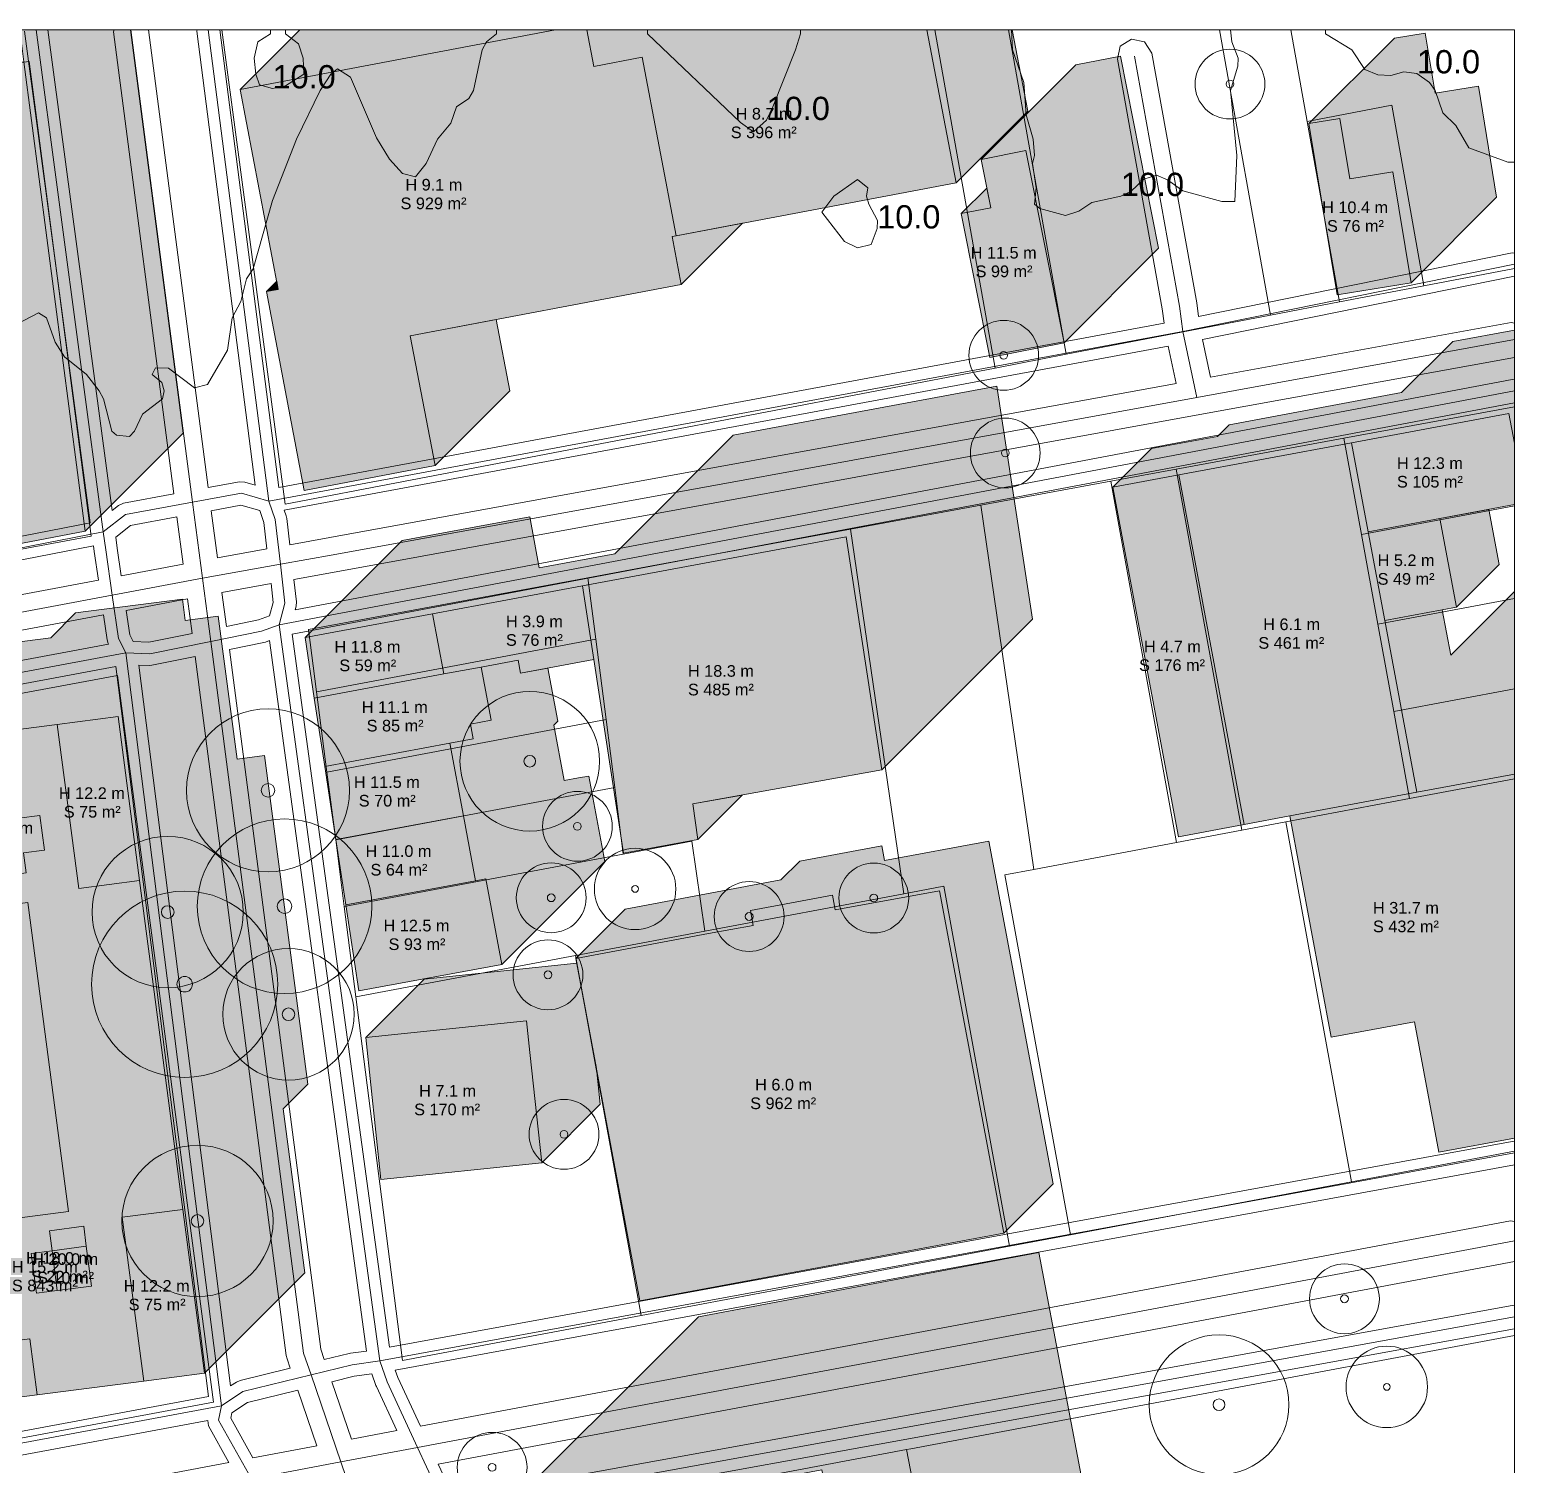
# Model space of a CAD drawing. Header units: metres. Extents: x -8 to 1190, y -11 to 1223.
# Drawn here: x 1057 to 1184.6, y 1095.2 to 1218.6 of the extents above; entities that cross this region are included whole.
import ezdxf

# ---------------------------------------------------------------- set-up
doc = ezdxf.new("R2010")
doc.units = ezdxf.units.M
doc.header["$MEASUREMENT"] = 0
for name, color, linetype, lineweight, true_color in [('TPX_BUILDING_AREAS_TEXT', 7, 'CONTINUOUS', 0, 0x000000), ('TPX_BUILDING_HEIGHTS_TEXT', 7, 'CONTINUOUS', 0, 0x000000), ('TPX_BUILDINGS', 7, 'CONTINUOUS', 0, 0x000000), ('TPX_BUILDINGS_HATCH', 7, 'CONTINUOUS', 0, 0xf0f0f0), ('TPX_BUILDINGS_SHADOWS_HATCH', 7, 'CONTINUOUS', 0, 0x000000), ('TPX_BUILDINGS_SHADOWS_OUTLINES', 7, 'CONTINUOUS', 0, 0x000000), ('TPX_CADASTRES', 7, 'CONTINUOUS', 0, 0x646464), ('TPX_CONTOUR_LINES_5M', 7, 'CONTINUOUS', 0, 0x969696), ('TPX_CONTOUR_LINES_5M_TEXT', 7, 'CONTINUOUS', 0, 0x000000), ('TPX_FRAME_PROJECT', 7, 'CONTINUOUS', 0, 0x000000), ('TPX_ROADS_AXES', 7, 'CONTINUOUS', 0, 0x323232), ('TPX_ROADS_CONTOURS', 7, 'CONTINUOUS', 0, 0x646464), ('TPX_VEGETATION_TREES_INDIVIDUAL', 7, 'CONTINUOUS', 0, 0x136734)]:
    doc.layers.add(name, color=color, linetype=linetype, lineweight=lineweight, true_color=true_color)
doc.styles.add('TPX_TEXTE', font='arial.ttf')

# ---------------------------------------------------------------- blocks, each defined once
blk = doc.blocks.new('TREETR006_CR070')
at = {"layer": 'TPX_VEGETATION_TREES_INDIVIDUAL'}
for radius in [7, 0.583]:
    blk.add_circle((0, 0, 0.04), radius, dxfattribs=at)
blk = doc.blocks.new('TREETR003_CR030')
at = {"layer": 'TPX_VEGETATION_TREES_INDIVIDUAL'}
for radius in [3, 0.333]:
    blk.add_circle((0, 0, 0.04), radius, dxfattribs=at)
blk = doc.blocks.new('TREETR005_CR065')
at = {"layer": 'TPX_VEGETATION_TREES_INDIVIDUAL'}
for radius in [6.5, 0.542]:
    blk.add_circle((0, 0, 0.04), radius, dxfattribs=at)
blk = doc.blocks.new('TREETR003_CR035')
at = {"layer": 'TPX_VEGETATION_TREES_INDIVIDUAL'}
for radius in [3.5, 0.292]:
    blk.add_circle((0, 0, 0.04), radius, dxfattribs=at)
blk = doc.blocks.new('TREETR005_CR060')
at = {"layer": 'TPX_VEGETATION_TREES_INDIVIDUAL'}
for radius in [6, 0.5]:
    blk.add_circle((0, 0, 0.04), radius, dxfattribs=at)
blk = doc.blocks.new('TREETR006_CR075')
at = {"layer": 'TPX_VEGETATION_TREES_INDIVIDUAL'}
for radius in [7.5, 0.625]:
    blk.add_circle((0, 0, 0.04), radius, dxfattribs=at)
blk = doc.blocks.new('TREETR007_CR080')
at = {"layer": 'TPX_VEGETATION_TREES_INDIVIDUAL'}
for radius in [8, 0.667]:
    blk.add_circle((0, 0, 0.04), radius, dxfattribs=at)
blk = doc.blocks.new('TREETR005_CR057')
at = {"layer": 'TPX_VEGETATION_TREES_INDIVIDUAL'}
for radius in [5.65, 0.542]:
    blk.add_circle((0, 0, 0.04), radius, dxfattribs=at)

msp = doc.modelspace()

# ---------------------------------------------------------------- hatches: boundary and pattern name
at = {"layer": 'TPX_BUILDINGS_HATCH'}
for points in [[(1102.16, 1218.59), (1075.07, 1213.46), (1078.34, 1196.28), (1077.32, 1196.09), (1080.58, 1179.01), (1091.82, 1181.13), (1089.68, 1192.29), (1112.97, 1196.7), (1112.19, 1200.83), (1112.55, 1200.89), (1109.62, 1216.23), (1105.46, 1215.44), (1104.86, 1218.59), (1102.16, 1218.59)], [(1134.08, 1218.59), (1104.86, 1218.59), (1105.46, 1215.44), (1109.62, 1216.23), (1112.55, 1200.89), (1136.6, 1205.43), (1134.08, 1218.59)], [(1056.49, 1215.82), (1012.87, 1210.5), (1015.34, 1197.34), (1019.53, 1167.42), (1061.75, 1175.51), (1056.49, 1215.82)], [(1169.57, 1210.95), (1166.92, 1210.52), (1169.33, 1195.82), (1175.69, 1196.84), (1174.13, 1206.38), (1170.42, 1205.78), (1169.57, 1210.95)], [(1139.57, 1203.28), (1137.04, 1202.79), (1139.49, 1190.42), (1145.87, 1191.68), (1142.6, 1208.2), (1138.75, 1207.44), (1139.57, 1203.28)], [(1184.09, 1185.61), (1170.57, 1183.09), (1172.01, 1175.43), (1178.16, 1176.59), (1184.57, 1177.78), (1184.57, 1183.05), (1184.09, 1185.61)], [(1170.57, 1183.09), (1155.73, 1180.33), (1161.36, 1150.3), (1165.27, 1151.03), (1176.2, 1153.06), (1173.43, 1167.82), (1172.01, 1175.43), (1170.57, 1183.09)], [(1155.73, 1180.33), (1150.07, 1179.28), (1155.7, 1149.25), (1161.36, 1150.3), (1155.73, 1180.33)], [(1178.16, 1176.59), (1172.01, 1175.43), (1173.43, 1167.82), (1179.59, 1168.97), (1178.16, 1176.59)], [(1127.16, 1175.02), (1104.5, 1170.8), (1105.47, 1164.48), (1108, 1147.82), (1114.41, 1149.01), (1113.96, 1152.06), (1130.21, 1154.99), (1127.16, 1175.02)], [(1104.5, 1170.8), (1091.6, 1168.39), (1092.57, 1163.23), (1095.78, 1163.82), (1098.96, 1164.41), (1099.17, 1163.3), (1105.47, 1164.48), (1104.5, 1170.8)], [(1091.6, 1168.39), (1080.65, 1166.35), (1081.44, 1161.15), (1092.57, 1163.23), (1091.6, 1168.39)], [(1092.57, 1163.23), (1081.44, 1161.15), (1082.33, 1155.28), (1093.08, 1157.28), (1095.09, 1157.66), (1094.85, 1158.93), (1096.63, 1159.26), (1095.78, 1163.82), (1092.57, 1163.23)], [(1050.83, 1152.89), (1034.89, 1150.83), (1035.36, 1147.33), (1037.85, 1147.65), (1038.69, 1141.27), (1056.82, 1143.6), (1060.31, 1117.03), (1042.19, 1114.69), (1043.07, 1107.95), (1040.58, 1107.63), (1041.06, 1104.06), (1056.98, 1106.11), (1057.62, 1101.29), (1066.79, 1102.46), (1064.93, 1116.56), (1070.14, 1117.22), (1066.42, 1145.48), (1061.21, 1144.81), (1059.35, 1158.9), (1050.19, 1157.72), (1050.83, 1152.89)], [(1064.57, 1159.57), (1059.35, 1158.9), (1061.21, 1144.81), (1066.42, 1145.48), (1064.57, 1159.57)], [(1093.08, 1157.28), (1082.33, 1155.28), (1083.29, 1149), (1094.25, 1151.05), (1093.08, 1157.28)], [(1176.2, 1153.06), (1165.27, 1151.03), (1168.84, 1132.02), (1175.99, 1133.35), (1178.09, 1122.14), (1184.57, 1123.35), (1184.57, 1154.62), (1176.2, 1153.06)], [(1055.84, 1152.56), (1052.59, 1152.14), (1052.81, 1150.42), (1053.21, 1147.43), (1053.43, 1145.71), (1056.68, 1146.13), (1056.46, 1147.85), (1058.24, 1148.09), (1057.84, 1151.07), (1056.06, 1150.84), (1055.84, 1152.56)], [(1094.25, 1151.05), (1083.29, 1149), (1084.14, 1143.38), (1095.29, 1145.46), (1094.25, 1151.05)], [(1095.29, 1145.46), (1084.14, 1143.38), (1085.26, 1135.99), (1097.56, 1138.27), (1096.19, 1145.63), (1095.29, 1145.46)], [(1115.31, 1140.92), (1103.91, 1138.79), (1109.42, 1109.36), (1140.69, 1115.17), (1135.16, 1144.61), (1126.21, 1142.95), (1125.96, 1144.23), (1118.92, 1142.91), (1119.16, 1141.63), (1115.31, 1140.92)], [(1038.69, 1141.27), (1036.19, 1140.94), (1039.7, 1114.38), (1042.19, 1114.69), (1060.31, 1117.03), (1056.82, 1143.6), (1038.69, 1141.27)], [(1099.68, 1133.42), (1085.86, 1131.99), (1087.16, 1119.8), (1100.99, 1121.23), (1099.97, 1130.69), (1099.68, 1133.42)], [(1070.14, 1117.22), (1064.93, 1116.56), (1066.79, 1102.46), (1071.99, 1103.14), (1070.14, 1117.22)], [(1058.9, 1113.66), (1057.11, 1113.44), (1057.56, 1110.02), (1059.35, 1110.25), (1062.29, 1110.63), (1061.84, 1114.05), (1061.62, 1115.77), (1058.67, 1115.39), (1058.9, 1113.66)], [(1061.84, 1114.05), (1058.9, 1113.66), (1059.35, 1110.25), (1062.29, 1110.63), (1061.84, 1114.05)], [(1056.98, 1106.11), (1041.06, 1104.06), (1041.69, 1099.23), (1057.62, 1101.29), (1056.98, 1106.11)]]:
    msp.add_hatch(color=256, dxfattribs=at).paths.add_polyline_path(points)
at = {"layer": 'TPX_BUILDINGS_SHADOWS_HATCH'}
for points in [[(679.07, 1175.7), (666.9, 1163.54), (693.81, 1168.61), (697.8, 1147.61), (699.68, 1137.69), (707.14, 1139.1), (707.11, 1139.27), (709.61, 1139.75), (709.2, 1141.91), (711.47, 1142.33), (710.22, 1148.91), (708.28, 1148.55), (708.09, 1149.55), (703.81, 1148.74), (703, 1153.01), (705.26, 1155.28), (700.01, 1154.3), (697.23, 1168.9), (727.74, 1174.65), (730.52, 1160.04), (734.89, 1137.05), (736.28, 1129.69), (737.38, 1123.88), (744.67, 1131.17), (743.56, 1136.97), (741.7, 1136.62), (740.55, 1142.7), (749.67, 1151.82), (745.29, 1174.82), (746.44, 1175.97), (746.06, 1178.01), (784.48, 1185.15), (819.05, 1191.58), (859.88, 1199.19), (859.75, 1199.91), (866.86, 1201.23), (891.44, 1205.8), (894.29, 1190.61), (895.4, 1184.67), (897.24, 1174.88), (902.83, 1145.06), (918.84, 1161.07), (917.26, 1169.49), (935.94, 1172.98), (939.83, 1152.29), (938.95, 1152.13), (923.37, 1136.55), (960.25, 1143.4), (976.44, 1146.42), (978, 1138.05), (986.69, 1139.63), (985.17, 1147.95), (996.24, 1150.06), (997.32, 1150.26), (1004.14, 1151.54), (1004.46, 1149.85), (1020.4, 1152.83), (1020.07, 1154.53), (1027.05, 1155.83), (1029.95, 1140.41), (1035.53, 1146), (1035.36, 1147.33), (1034.89, 1150.83), (1034.26, 1155.66), (1050.19, 1157.72), (1059.35, 1158.9), (1064.57, 1159.57), (1066.42, 1145.48), (1070.14, 1117.22), (1071.99, 1103.14), (1080.62, 1111.76), (1078.77, 1125.85), (1080.89, 1127.97), (1077.17, 1156.23), (1074.81, 1155.92), (1073.19, 1168.2), (1070.34, 1167.83), (1070.1, 1169.65), (1060.93, 1168.47), (1058.81, 1166.34), (1042.89, 1164.29), (1039.46, 1160.86), (1038.29, 1167.07), (1031.32, 1165.77), (1029.16, 1163.61), (1015.7, 1161.1), (1015.38, 1162.78), (1014.03, 1162.53), (1013.32, 1166.27), (1010.2, 1165.69), (1001.24, 1164.03), (998.68, 1161.46), (998.3, 1163.48), (997.44, 1163.32), (983.21, 1160.67), (976.22, 1159.38), (950.63, 1154.62), (947.83, 1169.55), (946.46, 1176.87), (917.14, 1171.42), (914.32, 1186.49), (911.28, 1202.67), (910.81, 1205.15), (908.36, 1204.69), (905.75, 1218.59), (898.61, 1218.59), (882.5, 1215.6), (882.35, 1216.41), (865.32, 1213.24), (851.99, 1210.77), (851.33, 1214.3), (852.37, 1214.5), (852.21, 1215.36), (851.11, 1215.16), (851.24, 1215.29), (850.62, 1218.59), (843.82, 1218.59), (845.51, 1209.56), (838.37, 1208.23), (823.21, 1205.42), (812.73, 1203.47), (801.67, 1201.42), (800.53, 1201.2), (798.48, 1199.15), (760.06, 1192.01), (750.35, 1182.3), (748.64, 1191.33), (744.2, 1190.48), (743.48, 1194.02), (732.58, 1191.97), (741.99, 1201.38), (738.49, 1218.59), (721.37, 1218.59), (721.47, 1218.05), (727.32, 1186.71), (712.26, 1183.92), (706.47, 1178.14), (705.97, 1180.77), (679.07, 1175.7)], [(1065.64, 1218.59), (1056.13, 1218.59), (1056.49, 1215.82), (1061.75, 1175.51), (1070.16, 1183.92), (1065.64, 1218.59)], [(1080.2, 1218.59), (1075.07, 1213.46), (1102.16, 1218.59), (1080.2, 1218.59)], [(1141.41, 1218.59), (1134.08, 1218.59), (1136.6, 1205.43), (1142.75, 1211.59), (1141.41, 1218.59)], [(1174.28, 1217.87), (1166.92, 1210.52), (1169.57, 1210.95), (1170.42, 1205.78), (1174.13, 1206.38), (1175.69, 1196.84), (1183.05, 1204.2), (1181.49, 1213.74), (1177.77, 1213.14), (1176.92, 1218.3), (1174.28, 1217.87)], [(1146.88, 1215.57), (1138.75, 1207.44), (1142.6, 1208.2), (1145.87, 1191.68), (1154, 1199.81), (1150.73, 1216.33), (1146.88, 1215.57)], [(1139.23, 1204.98), (1137.04, 1202.79), (1139.57, 1203.28), (1139.23, 1204.98)], [(1112.55, 1200.89), (1112.19, 1200.83), (1112.97, 1196.7), (1118.24, 1201.96), (1112.55, 1200.89)], [(1078.21, 1196.98), (1077.32, 1196.09), (1078.34, 1196.28), (1078.21, 1196.98)], [(1097.08, 1193.69), (1089.68, 1192.29), (1091.82, 1181.13), (1098.25, 1187.56), (1097.08, 1193.69)], [(1153.39, 1182.6), (1150.07, 1179.28), (1155.73, 1180.33), (1170.57, 1183.09), (1184.09, 1185.61), (1184.57, 1183.05), (1184.57, 1192.78), (1179.27, 1191.79), (1174.88, 1187.41), (1160.05, 1184.64), (1159.06, 1183.65), (1153.39, 1182.6)], [(1088.99, 1174.7), (1080.65, 1166.35), (1091.6, 1168.39), (1104.5, 1170.8), (1127.16, 1175.02), (1130.21, 1154.99), (1143.15, 1167.93), (1140.1, 1187.96), (1117.44, 1183.74), (1107.26, 1173.55), (1100.77, 1172.34), (1099.95, 1176.73), (1088.99, 1174.7)], [(1182.38, 1177.37), (1178.16, 1176.59), (1179.59, 1168.97), (1183.27, 1172.65), (1182.38, 1177.37)], [(1178.38, 1168.75), (1173.43, 1167.82), (1176.2, 1153.06), (1184.57, 1154.62), (1184.57, 1170.32), (1179.11, 1164.86), (1178.38, 1168.75)], [(1095.09, 1157.66), (1093.08, 1157.28), (1094.25, 1151.05), (1095.29, 1145.46), (1096.19, 1145.63), (1097.56, 1138.27), (1106.4, 1147.11), (1105.03, 1154.46), (1104.13, 1154.3), (1102.91, 1154.07), (1102.03, 1158.83), (1102.38, 1159.18), (1101.52, 1163.74), (1099.17, 1163.3), (1098.96, 1164.41), (1095.78, 1163.82), (1096.63, 1159.26), (1094.85, 1158.93), (1095.09, 1157.66)], [(1118.22, 1152.83), (1113.96, 1152.06), (1114.41, 1149.01), (1118.22, 1152.83)], [(1108.15, 1143.03), (1103.91, 1138.79), (1115.31, 1140.92), (1119.16, 1141.63), (1118.92, 1142.91), (1125.96, 1144.23), (1126.21, 1142.95), (1135.16, 1144.61), (1140.69, 1115.17), (1144.93, 1119.41), (1139.41, 1148.86), (1130.45, 1147.19), (1130.21, 1148.47), (1123.17, 1147.15), (1121.54, 1145.53), (1119.55, 1145.16), (1108.15, 1143.03)], [(1090.88, 1137.01), (1085.86, 1131.99), (1099.68, 1133.42), (1099.97, 1130.69), (1100.99, 1121.23), (1106.01, 1126.25), (1105.68, 1129.34), (1103.99, 1138.37), (1090.88, 1137.01)], [(1114.45, 1107.99), (1095.78, 1089.33), (1125.05, 1094.84), (1131.14, 1062.72), (1134.66, 1044.18), (1153.32, 1062.85), (1149.8, 1081.39), (1143.71, 1113.51), (1114.45, 1107.99)]]:
    msp.add_hatch(color=256, dxfattribs=at).paths.add_polyline_path(points)

# ---------------------------------------------------------------- linework, layer by layer
at = {"layer": 'TPX_BUILDINGS', "elevation": 0.04}
for points in [[(1102.16, 1218.59), (1075.07, 1213.46), (1078.34, 1196.28), (1077.32, 1196.09), (1080.58, 1179.01), (1091.82, 1181.13), (1089.68, 1192.29), (1112.97, 1196.7), (1112.19, 1200.83), (1112.55, 1200.89), (1109.62, 1216.23), (1105.46, 1215.44), (1104.86, 1218.59)], [(1134.08, 1218.59), (1104.86, 1218.59), (1105.46, 1215.44), (1109.62, 1216.23), (1112.55, 1200.89), (1136.6, 1205.43)], [(1056.49, 1215.82), (1012.87, 1210.5), (1015.34, 1197.34), (1019.53, 1167.42), (1061.75, 1175.51)], [(1169.57, 1210.95), (1166.92, 1210.52), (1169.33, 1195.82), (1175.69, 1196.84), (1174.13, 1206.38), (1170.42, 1205.78)], [(1139.57, 1203.28), (1137.04, 1202.79), (1139.49, 1190.42), (1145.87, 1191.68), (1142.6, 1208.2), (1138.75, 1207.44)], [(1184.09, 1185.61), (1170.57, 1183.09), (1172.01, 1175.43), (1178.16, 1176.59), (1184.57, 1177.78), (1184.57, 1183.05)], [(1170.57, 1183.09), (1155.73, 1180.33), (1161.36, 1150.3), (1165.27, 1151.03), (1176.2, 1153.06), (1173.43, 1167.82), (1172.01, 1175.43)], [(1155.73, 1180.33), (1150.07, 1179.28), (1155.7, 1149.25), (1161.36, 1150.3)], [(1178.16, 1176.59), (1172.01, 1175.43), (1173.43, 1167.82), (1179.59, 1168.97)], [(1127.16, 1175.02), (1104.5, 1170.8), (1105.47, 1164.48), (1108, 1147.82), (1114.41, 1149.01), (1113.96, 1152.06), (1130.21, 1154.99)], [(1104.5, 1170.8), (1091.6, 1168.39), (1092.57, 1163.23), (1095.78, 1163.82), (1098.96, 1164.41), (1099.17, 1163.3), (1105.47, 1164.48)], [(1091.6, 1168.39), (1080.65, 1166.35), (1081.44, 1161.15), (1092.57, 1163.23)], [(1092.57, 1163.23), (1081.44, 1161.15), (1082.33, 1155.28), (1093.08, 1157.28), (1095.09, 1157.66), (1094.85, 1158.93), (1096.63, 1159.26), (1095.78, 1163.82)], [(1050.83, 1152.89), (1034.89, 1150.83), (1035.36, 1147.33), (1037.85, 1147.65), (1038.69, 1141.27), (1056.82, 1143.6), (1060.31, 1117.03), (1042.19, 1114.69), (1043.07, 1107.95), (1040.58, 1107.63), (1041.06, 1104.06), (1056.98, 1106.11), (1057.62, 1101.29), (1066.79, 1102.46), (1064.93, 1116.56), (1070.14, 1117.22), (1066.42, 1145.48), (1061.21, 1144.81), (1059.35, 1158.9), (1050.19, 1157.72)], [(1064.57, 1159.57), (1059.35, 1158.9), (1061.21, 1144.81), (1066.42, 1145.48)], [(1093.08, 1157.28), (1082.33, 1155.28), (1083.29, 1149), (1094.25, 1151.05)], [(1176.2, 1153.06), (1165.27, 1151.03), (1168.84, 1132.02), (1175.99, 1133.35), (1178.09, 1122.14), (1184.57, 1123.35), (1184.57, 1154.62)], [(1055.84, 1152.56), (1052.59, 1152.14), (1052.81, 1150.42), (1053.21, 1147.43), (1053.43, 1145.71), (1056.68, 1146.13), (1056.46, 1147.85), (1058.24, 1148.09), (1057.84, 1151.07), (1056.06, 1150.84)], [(1094.25, 1151.05), (1083.29, 1149), (1084.14, 1143.38), (1095.29, 1145.46)], [(1095.29, 1145.46), (1084.14, 1143.38), (1085.26, 1135.99), (1097.56, 1138.27), (1096.19, 1145.63)], [(1115.31, 1140.92), (1103.91, 1138.79), (1109.42, 1109.36), (1140.69, 1115.17), (1135.16, 1144.61), (1126.21, 1142.95), (1125.96, 1144.23), (1118.92, 1142.91), (1119.16, 1141.63)], [(1038.69, 1141.27), (1036.19, 1140.94), (1039.7, 1114.38), (1042.19, 1114.69), (1060.31, 1117.03), (1056.82, 1143.6)], [(1099.68, 1133.42), (1085.86, 1131.99), (1087.16, 1119.8), (1100.99, 1121.23), (1099.97, 1130.69)], [(1070.14, 1117.22), (1064.93, 1116.56), (1066.79, 1102.46), (1071.99, 1103.14)], [(1058.9, 1113.66), (1057.11, 1113.44), (1057.56, 1110.02), (1059.35, 1110.25), (1062.29, 1110.63), (1061.84, 1114.05), (1061.62, 1115.77), (1058.67, 1115.39)], [(1061.84, 1114.05), (1058.9, 1113.66), (1059.35, 1110.25), (1062.29, 1110.63)], [(1056.98, 1106.11), (1041.06, 1104.06), (1041.69, 1099.23), (1057.62, 1101.29)]]:
    msp.add_lwpolyline(points, close=True, dxfattribs=at)
at = {"layer": 'TPX_BUILDINGS_SHADOWS_OUTLINES', "elevation": 0.04}
for points in [[(1065.64, 1218.59), (1056.13, 1218.59), (1056.49, 1215.82), (1061.75, 1175.51), (1070.16, 1183.92)], [(1080.2, 1218.59), (1075.07, 1213.46), (1102.16, 1218.59)], [(1141.41, 1218.59), (1134.08, 1218.59), (1136.6, 1205.43), (1142.75, 1211.59)], [(1174.28, 1217.87), (1166.92, 1210.52), (1169.57, 1210.95), (1170.42, 1205.78), (1174.13, 1206.38), (1175.69, 1196.84), (1183.05, 1204.2), (1181.49, 1213.74), (1177.77, 1213.14), (1176.92, 1218.3)], [(1146.88, 1215.57), (1138.75, 1207.44), (1142.6, 1208.2), (1145.87, 1191.68), (1154, 1199.81), (1150.73, 1216.33)], [(1139.23, 1204.98), (1137.04, 1202.79), (1139.57, 1203.28)], [(1112.55, 1200.89), (1112.19, 1200.83), (1112.97, 1196.7), (1118.24, 1201.96)], [(1078.21, 1196.98), (1077.32, 1196.09), (1078.34, 1196.28)], [(1097.08, 1193.69), (1089.68, 1192.29), (1091.82, 1181.13), (1098.25, 1187.56)], [(1153.39, 1182.6), (1150.07, 1179.28), (1155.73, 1180.33), (1170.57, 1183.09), (1184.09, 1185.61), (1184.57, 1183.05), (1184.57, 1192.78), (1179.27, 1191.79), (1174.88, 1187.41), (1160.05, 1184.64), (1159.06, 1183.65)], [(1088.99, 1174.7), (1080.65, 1166.35), (1091.6, 1168.39), (1104.5, 1170.8), (1127.16, 1175.02), (1130.21, 1154.99), (1143.15, 1167.93), (1140.1, 1187.96), (1117.44, 1183.74), (1107.26, 1173.55), (1100.77, 1172.34), (1099.95, 1176.73)], [(1182.38, 1177.37), (1178.16, 1176.59), (1179.59, 1168.97), (1183.27, 1172.65)], [(1178.38, 1168.75), (1173.43, 1167.82), (1176.2, 1153.06), (1184.57, 1154.62), (1184.57, 1170.32), (1179.11, 1164.86)], [(1095.09, 1157.66), (1093.08, 1157.28), (1094.25, 1151.05), (1095.29, 1145.46), (1096.19, 1145.63), (1097.56, 1138.27), (1106.4, 1147.11), (1105.03, 1154.46), (1104.13, 1154.3), (1102.91, 1154.07), (1102.03, 1158.83), (1102.38, 1159.18), (1101.52, 1163.74), (1099.17, 1163.3), (1098.96, 1164.41), (1095.78, 1163.82), (1096.63, 1159.26), (1094.85, 1158.93)], [(1118.22, 1152.83), (1113.96, 1152.06), (1114.41, 1149.01)], [(1108.15, 1143.03), (1103.91, 1138.79), (1115.31, 1140.92), (1119.16, 1141.63), (1118.92, 1142.91), (1125.96, 1144.23), (1126.21, 1142.95), (1135.16, 1144.61), (1140.69, 1115.17), (1144.93, 1119.41), (1139.41, 1148.86), (1130.45, 1147.19), (1130.21, 1148.47), (1123.17, 1147.15), (1121.54, 1145.53), (1119.55, 1145.16)], [(1090.88, 1137.01), (1085.86, 1131.99), (1099.68, 1133.42), (1099.97, 1130.69), (1100.99, 1121.23), (1106.01, 1126.25), (1105.68, 1129.34), (1103.99, 1138.37)], [(1114.45, 1107.99), (1095.78, 1089.33), (1125.05, 1094.84), (1131.14, 1062.72), (1134.66, 1044.18), (1153.32, 1062.85), (1149.8, 1081.39), (1143.71, 1113.51)]]:
    msp.add_lwpolyline(points, close=True, dxfattribs=at)
msp.add_lwpolyline([(1050.19, 1157.72), (1059.35, 1158.9), (1064.57, 1159.57), (1066.42, 1145.48), (1070.14, 1117.22), (1071.99, 1103.14), (1080.62, 1111.76), (1078.77, 1125.85), (1080.89, 1127.97), (1077.17, 1156.23), (1074.81, 1155.92), (1073.19, 1168.2), (1070.34, 1167.83), (1070.1, 1169.65), (1060.93, 1168.47), (1058.81, 1166.34), (1042.89, 1164.29)], dxfattribs=at)
at = {"layer": 'TPX_CADASTRES', "elevation": 0.02}
for points in [[(1134.77, 1218.59), (1073.5, 1218.59), (1078.93, 1177.83), (1139.95, 1189.52)], [(1141.09, 1218.59), (1134.77, 1218.59), (1139.95, 1189.52), (1146.06, 1190.7)], [(1159.23, 1218.59), (1141.09, 1218.59), (1146.06, 1190.7), (1163.6, 1194.06)], [(1165.37, 1218.59), (1159.23, 1218.59), (1163.6, 1194.06), (1169.53, 1195.2), (1166.77, 1210.71)], [(1184.57, 1218.59), (1165.37, 1218.59), (1166.77, 1210.71), (1174.03, 1212.1), (1176.79, 1196.59), (1184.57, 1198.08)], [(1056.93, 1215.87), (1012.31, 1210.31), (1014.77, 1197.55), (1015.41, 1197.67), (1019.7, 1167.13), (1062.27, 1175.07)], [(1174.03, 1212.1), (1166.77, 1210.71), (1169.53, 1195.2), (1176.79, 1196.59)], [(1184.57, 1186.19), (1169.93, 1183.49), (1171.44, 1175.21), (1184.57, 1177.68)], [(1169.93, 1183.49), (1155.5, 1180.83), (1161.14, 1149.81), (1164.94, 1150.52), (1175.57, 1152.52), (1174.2, 1160), (1172.84, 1167.51), (1171.44, 1175.21)], [(1155.5, 1180.83), (1149.88, 1179.79), (1155.53, 1148.75), (1161.14, 1149.81)], [(1149.88, 1179.79), (1138.72, 1177.73), (1143.27, 1146.44), (1155.53, 1148.75)], [(1138.72, 1177.73), (1127.53, 1175.66), (1132.09, 1144.34), (1135.54, 1144.99), (1141.17, 1114.06), (1146.42, 1115.05), (1140.79, 1145.98), (1143.27, 1146.44)], [(1184.57, 1177.68), (1171.44, 1175.21), (1172.84, 1167.51), (1184.57, 1169.72)], [(1110.44, 1172.51), (1104.94, 1171.49), (1105.62, 1166.21), (1106.51, 1159.32), (1107.26, 1153.48), (1107.99, 1147.76), (1113.88, 1148.87), (1115.01, 1141.12), (1132.09, 1144.34), (1127.53, 1175.66)], [(1104.94, 1171.49), (1080.95, 1167.06), (1081.64, 1161.7), (1105.62, 1166.21)], [(1184.57, 1169.72), (1172.84, 1167.51), (1174.2, 1160), (1184.57, 1161.95)], [(1105.62, 1166.21), (1081.64, 1161.7), (1082.53, 1154.8), (1106.51, 1159.32)], [(1064.52, 1163.1), (1033.5, 1157.33), (1037.2, 1126.55), (1039.81, 1104.73), (1041.62, 1094.85), (1072.77, 1100.66)], [(1184.57, 1161.95), (1174.2, 1160), (1175.57, 1152.52), (1184.57, 1154.22)], [(1106.51, 1159.32), (1082.53, 1154.8), (1083.28, 1148.97), (1107.26, 1153.48)], [(1107.26, 1153.48), (1083.28, 1148.97), (1084.01, 1143.25), (1107.99, 1147.76)], [(1175.57, 1152.52), (1164.94, 1150.52), (1170.57, 1119.6), (1184.57, 1122.23), (1184.57, 1154.22)], [(1143.27, 1146.44), (1140.79, 1145.98), (1146.42, 1115.05), (1170.57, 1119.6), (1164.94, 1150.52), (1161.14, 1149.81), (1155.53, 1148.75)], [(1107.99, 1147.76), (1084.01, 1143.25), (1085.01, 1135.48), (1103.9, 1139.03), (1115.01, 1141.12), (1113.88, 1148.87)], [(1115.01, 1141.12), (1103.9, 1139.03), (1109.53, 1108.11), (1141.17, 1114.06), (1135.54, 1144.99), (1132.09, 1144.34)], [(1103.9, 1139.03), (1085.01, 1135.48), (1089.03, 1104.25), (1109.53, 1108.11)], [(1132.71, 1096.65), (1132.33, 1096.58), (1142.73, 1042.79), (1143.6, 1038.26), (1148.68, 1011.99), (1148.82, 1012.01), (1163.34, 1014.74), (1167.75, 1015.57), (1170.73, 1016.13), (1184.57, 1018.73), (1184.57, 1106.38), (1155.84, 1100.99), (1152.78, 1100.42), (1148.52, 1099.62)], [(1132.33, 1096.58), (1095.2, 1089.61), (1105.55, 1036.04), (1120.82, 1038.9), (1120.76, 1039.24), (1135.61, 1042.02), (1135.72, 1041.47), (1142.73, 1042.79)]]:
    msp.add_lwpolyline(points, close=True, dxfattribs=at)
at = {"layer": 'TPX_CONTOUR_LINES_5M', "elevation": 0.05}
for points in [[(1097.1, 1218.59), (1097.1, 1218.24), (1096.25, 1217.55), (1095.86, 1216.85), (1095.12, 1213.36), (1094.72, 1212.67), (1093.67, 1211.97), (1093.16, 1210.57), (1092.03, 1209.18), (1091.04, 1207.09), (1090.14, 1205.95), (1089.02, 1206.23), (1087.9, 1207.46), (1086.78, 1209.31), (1084.55, 1214.51), (1083.43, 1215.22), (1082.85, 1214.76), (1081.94, 1213.36), (1079.9, 1209.18), (1077.84, 1203.92), (1076.18, 1198.03), (1075.61, 1197.17), (1075.13, 1195.24), (1074.37, 1193.84), (1073.98, 1191.06), (1072.26, 1188.09), (1071.14, 1187.82), (1068.9, 1189.5), (1067.79, 1189.55), (1067.5, 1188.96), (1068.34, 1188.27), (1068.55, 1187.57), (1068.38, 1186.87), (1066.67, 1185.56), (1065.99, 1184.08), (1065.55, 1183.64), (1064.43, 1183.76), (1064.04, 1184.08), (1063.33, 1186.87), (1062.96, 1187.57), (1061.85, 1188.96), (1059.96, 1190.47), (1059.18, 1191.75), (1058.43, 1193.84), (1057.73, 1194.26), (1053.26, 1191.95)], [(1077.67, 1218.59), (1077.67, 1218.24), (1076.59, 1217.55), (1076.26, 1216.15), (1076.4, 1214.76), (1076.73, 1213.84), (1077.84, 1213.55), (1078.96, 1213.76), (1080.54, 1214.76), (1080.47, 1216.15), (1080.08, 1217.38), (1078.95, 1218.24), (1078.95, 1218.59)], [(1110.07, 1218.59), (1110.07, 1218.24), (1118.07, 1210.62), (1119.19, 1209.82), (1120.31, 1210.83), (1120.84, 1211.97), (1122.79, 1216.85), (1123.22, 1218.24), (1123.22, 1218.59)], [(1141.36, 1218.59), (1141.44, 1216.85), (1142.42, 1214.06), (1142.62, 1211.27), (1143.23, 1209.18), (1143.32, 1207.79), (1143.15, 1207.09), (1143.47, 1205), (1143.34, 1203.6), (1143.78, 1203.22), (1146.01, 1202.62), (1147.13, 1202.99), (1148.25, 1203.73), (1150.75, 1204.3), (1151.6, 1204.69), (1152.72, 1205.74), (1153.83, 1206.09), (1154.77, 1205.7), (1156.07, 1204.74), (1159.42, 1203.84), (1160.54, 1203.83), (1160.71, 1207.79), (1160.19, 1213.36), (1160.82, 1215.45), (1160.83, 1216.15), (1160.3, 1217.55), (1160.19, 1218.59)], [(1168.35, 1218.59), (1168.35, 1218.24), (1170.61, 1216.85), (1171.72, 1215.17), (1172.83, 1214.72), (1173.95, 1214.66), (1175.07, 1214.97), (1176.19, 1214.84), (1177.29, 1214.06), (1177.76, 1213.36), (1178.42, 1211.46), (1179.54, 1210.35), (1180.66, 1208.44), (1184.01, 1207.2), (1184.57, 1207.2)], [(1128.13, 1205.72), (1126.08, 1204.3), (1125.07, 1202.91), (1127.01, 1200.4), (1128.13, 1199.86), (1129.29, 1200.12), (1129.81, 1201.51), (1129.84, 1202.21), (1129.09, 1203.6), (1128.89, 1204.3), (1129, 1205), (1128.13, 1205.72)]]:
    msp.add_lwpolyline(points, dxfattribs=at)
at = {"layer": 'TPX_FRAME_PROJECT', "elevation": 0}
msp.add_lwpolyline([(0, 0), (1184.57, 0), (1184.57, 1218.59), (0, 1218.59)], close=True, dxfattribs=at)
at = {"layer": 'TPX_ROADS_AXES', "elevation": 0.03}
for points in [[(1057.53, 1218.59), (1063.3, 1175.43), (1063.52, 1173.9), (1064.08, 1169.99), (1064.62, 1166.29), (1065.23, 1165.05), (1073.45, 1100.33), (1073.22, 1099.11), (1076.03, 1094.07), (1077.79, 1090.89), (1079.56, 1088.01), (1095.61, 1002.37), (1095.62, 1000.62), (1093.76, 991.96), (1092.24, 984.84), (1092.51, 982.75), (1106.88, 907.86)], [(1071.83, 1171.45), (1070.98, 1177.98), (1065.67, 1218.59)], [(1126.72, 930.7), (1116.68, 987), (1116.41, 989.33), (1113.63, 995.73), (1110.09, 1003.92), (1109.4, 1004.87), (1091.88, 1091.14), (1091.85, 1093.45), (1090.31, 1096.77), (1087.69, 1102.41), (1087.06, 1104.2), (1078.43, 1167.46), (1078.92, 1169.31), (1078.53, 1172.67), (1078.09, 1176.49), (1077.54, 1178.08), (1072.32, 1218.59)], [(1157.28, 1187), (1156.08, 1192.67), (1155.8, 1194.84), (1151.94, 1216.31)], [(1184.57, 1198.43), (1156.08, 1192.67), (1077.54, 1178.08), (1075.18, 1178.76), (1070.98, 1177.98), (1065.22, 1176.93), (1063.3, 1175.43), (921.35, 1147.73), (919.01, 1148.08)], [(1184.57, 1191.96), (1157.28, 1187), (1083.05, 1173.48), (1078.53, 1172.67), (1071.83, 1171.45)], [(1184.57, 1187.56), (1078.43, 1167.46)], [(1071.83, 1171.45), (1064.08, 1169.99), (924.04, 1143.7), (919.09, 1142.77), (913.09, 1141.65)], [(1083.71, 1095.52), (1081.16, 1103), (1080.52, 1104.86), (1072.54, 1166.02), (1071.83, 1171.45)], [(757.34, 1107.43), (906.62, 1135.39), (908.93, 1135.18), (914.08, 1136.36), (918.79, 1137.44), (920.39, 1137.99), (1065.23, 1165.05), (1067.3, 1164.97), (1072.54, 1166.02), (1076.91, 1166.91), (1078.43, 1167.46)], [(1184.57, 1122.07), (1087.06, 1104.2), (1084.68, 1103.87), (1081.16, 1103), (1075.3, 1101.56), (1073.45, 1100.33), (933.4, 1074.26), (930.89, 1074.37), (925.85, 1073.77), (920.33, 1073.1), (918.01, 1072.21), (770.03, 1043.68), (767.33, 1043.71), (762.42, 1042.5), (757.8, 1041.38), (755.52, 1041.03), (690.03, 1028.79), (688.6, 1028.58), (684.72, 1027.86), (678.96, 1026.78), (677.97, 1026.41), (675.65, 1025.95), (635.34, 1017.96), (617.94, 1014.51)], [(1083.71, 1095.52), (1090.31, 1096.77), (1132.14, 1104.65), (1184.57, 1114.53)], [(1184.57, 1107.99), (1091.88, 1091.14), (1090.83, 1090.78)], [(927.31, 1066.02), (934.58, 1067.35), (938.94, 1068.16), (1076.03, 1094.07), (1083.71, 1095.52)], [(1104.65, 994.03), (1102.75, 1004.02), (1087.62, 1084.12), (1085.9, 1089.14), (1083.71, 1095.52)]]:
    msp.add_lwpolyline(points, dxfattribs=at)
at = {"layer": 'TPX_ROADS_CONTOURS', "elevation": 0.03}
for points in [[(1056.54, 1218.46), (1062.18, 1176.23), (921.33, 1148.74)], [(1092.76, 1093.87), (1092.08, 1095.32), (1132.47, 1102.93), (1184.57, 1112.75), (1184.57, 1116.18), (1184.24, 1116.25), (1131.82, 1106.37), (1090.56, 1098.6), (1088.61, 1102.79), (1088.39, 1103.42), (1184.57, 1121.05), (1184.57, 1123.02), (1184.39, 1123.05), (1087.91, 1105.37), (1079.54, 1166.66), (1184.57, 1186.54), (1184.57, 1188.51), (1184.38, 1188.54), (1079.8, 1168.74), (1079.89, 1169.05), (1079.91, 1169.42), (1079.69, 1171.35), (1083.32, 1172), (1157.55, 1185.52), (1184.57, 1190.43), (1184.57, 1193.38), (1184.3, 1193.43), (1158.45, 1188.74), (1157.76, 1191.98), (1184.57, 1197.41), (1184.57, 1199.38), (1184.37, 1199.41), (1157.42, 1193.96), (1157.27, 1195.11), (1153.41, 1216.58), (1152.79, 1217.55), (1151.67, 1217.79), (1150.7, 1217.17), (1150.46, 1216.05), (1154.31, 1194.61), (1154.47, 1193.38), (1078.4, 1179.26), (1073.33, 1218.59), (1071.36, 1218.59), (1071.33, 1218.46), (1076.35, 1179.46), (1075.46, 1179.72), (1075, 1179.74), (1072.32, 1179.25), (1067.19, 1218.59), (1064.24, 1218.59), (1064.19, 1218.4), (1069.37, 1178.71), (1065.04, 1177.91), (1064.61, 1177.72), (1064.06, 1177.29), (1058.54, 1218.59), (1056.58, 1218.59)], [(1093.06, 1090.34), (1184.57, 1106.97), (1184.57, 1108.93), (1184.39, 1108.97), (1092.86, 1092.34)]]:
    msp.add_lwpolyline(points, dxfattribs=at)
for points in [[(1078.86, 1177.31), (1154.81, 1191.41), (1155.5, 1188.2), (1082.78, 1174.96), (1079.34, 1174.34), (1079.08, 1176.6), (1079.03, 1176.81)], [(1072.58, 1177.26), (1075.13, 1177.73), (1076.76, 1177.27), (1077.11, 1176.26), (1077.37, 1173.98), (1073.11, 1173.21)], [(1064.37, 1174.99), (1065.65, 1175.99), (1069.63, 1176.72), (1070.16, 1172.67), (1064.85, 1171.67), (1064.51, 1174.04)], [(918.94, 1146.92), (919.19, 1147.05), (921.2, 1146.74), (921.54, 1146.75), (1062.46, 1174.24), (1062.53, 1173.76), (1062.88, 1171.3), (923.77, 1145.18), (919.66, 1144.41)], [(1073.5, 1170.23), (1077.72, 1171), (1077.91, 1169.38), (1077.59, 1168.22), (1076.64, 1167.88), (1073.88, 1167.31)], [(1065.28, 1168.69), (1070.55, 1169.69), (1070.94, 1166.72), (1067.22, 1165.97), (1065.86, 1166.03), (1065.58, 1166.59)], [(920.49, 1141.51), (924.32, 1142.23), (1063.31, 1168.32), (1063.63, 1166.15), (1063.72, 1165.85), (1063.75, 1165.79), (921.14, 1139.15), (921.05, 1139.54)], [(1074.14, 1165.33), (1077.11, 1165.93), (1077.25, 1165.97), (1077.6, 1166.1), (1085.93, 1105.05), (1084.54, 1104.86), (1084.44, 1104.84), (1082.3, 1104.31), (1081.99, 1105.21)], [(921.57, 1137.2), (1064.37, 1163.87), (1072.34, 1101.14), (934.18, 1075.43)], [(1066.37, 1164), (1067.26, 1163.97), (1067.49, 1163.98), (1071.2, 1164.73), (1079.03, 1104.67), (1079.1, 1104.38), (1079.37, 1103.59), (1075.06, 1102.53), (1074.74, 1102.39), (1074.24, 1102.06)], [(1082.95, 1102.41), (1084.87, 1102.88), (1086.39, 1103.09), (1086.74, 1102.08), (1086.78, 1101.99), (1088.53, 1098.21), (1084.63, 1097.48)], [(1074.27, 1099.28), (1074.36, 1099.73), (1075.71, 1100.63), (1080.02, 1101.69), (1081.65, 1096.91), (1076.17, 1095.87)], [(934.58, 1073.47), (1072.28, 1099.09), (1072.35, 1098.63), (1074.1, 1095.48), (938.62, 1069.88), (935.28, 1069.26), (934.71, 1072.8)]]:
    msp.add_lwpolyline(points, close=True, dxfattribs=at)

# ---------------------------------------------------------------- block references
at = {"layer": 'TPX_VEGETATION_TREES_INDIVIDUAL'}
for name, p in [('TREETR003_CR030', (1160.13, 1213.92, 0.04)), ('TREETR003_CR030', (1140.69, 1190.61, 0.04)), ('TREETR003_CR030', (1140.82, 1182.22, 0.04)), ('TREETR005_CR060', (1099.96, 1155.73, 0.04)), ('TREETR006_CR070', (1077.46, 1153.23, 0.04)), ('TREETR003_CR030', (1104.05, 1150.14, 0.04)), ('TREETR006_CR075', (1078.88, 1143.27, 0.04)), ('TREETR005_CR065', (1068.84, 1142.77, 0.04)), ('TREETR003_CR035', (1109.01, 1144.76, 0.04)), ('TREETR003_CR030', (1101.8, 1144, 0.04)), ('TREETR003_CR030', (1129.52, 1143.98, 0.04)), ('TREETR007_CR080', (1070.3, 1136.57, 0.04)), ('TREETR003_CR030', (1118.81, 1142.39, 0.04)), ('TREETR005_CR057', (1079.22, 1133.99, 0.04)), ('TREETR003_CR030', (1101.52, 1137.38, 0.04)), ('TREETR003_CR030', (1102.9, 1123.67, 0.04)), ('TREETR005_CR065', (1071.4, 1116.23, 0.04)), ('TREETR003_CR030', (1169.97, 1109.54, 0.04)), ('TREETR005_CR060', (1159.19, 1100.44, 0.04)), ('TREETR003_CR035', (1173.61, 1101.97, 0.04)), ('TREETR003_CR030', (1096.72, 1095.06, 0.04))]:
    msp.add_blockref(name, p, dxfattribs=at)

# ---------------------------------------------------------------- texts
at = {"layer": 'TPX_BUILDING_AREAS_TEXT', "style": 'TPX_TEXTE'}
for s, p in [('S 396 m²', (1117.23, 1209.27, 0.05)), ('S 929 m²', (1088.85, 1203.17, 0.05)), ('S 76 m²', (1168.47, 1201.23, 0.05)), ('S 99 m²', (1138.27, 1197.33, 0.05)), ('S 105 m²', (1174.48, 1179.25, 0.05)), ('S 49 m²', (1172.82, 1170.9, 0.05)), ('S 76 m²', (1097.91, 1165.65, 0.05)), ('S 461 m²', (1162.57, 1165.4, 0.05)), ('S 59 m²', (1083.59, 1163.47, 0.05)), ('S 176 m²', (1152.32, 1163.49, 0.05)), ('S 485 m²', (1113.55, 1161.39, 0.05)), ('S 85 m²', (1085.94, 1158.29, 0.05)), ('S 70 m²', (1085.26, 1151.84, 0.05)), ('S 75 m²', (1059.91, 1150.89, 0.05)), ('S 64 m²', (1086.27, 1145.91, 0.05)), ('S 432 m²', (1172.42, 1141.04, 0.05)), ('S 93 m²', (1087.82, 1139.51, 0.05)), ('S 962 m²', (1118.9, 1125.84, 0.05)), ('S 170 m²', (1090.02, 1125.31, 0.05)), ('S 22 m²', (1057.09, 1110.95, 0.05)), ('S 10 m²', (1057.62, 1110.85, 0.05)), ('S 843 m²', (1055.45, 1110.18, 0.05)), ('S 75 m²', (1065.49, 1108.55, 0.05))]:
    msp.add_text(s, height=1, dxfattribs=at).set_placement(p)
at = {"layer": 'TPX_BUILDING_HEIGHTS_TEXT', "style": 'TPX_TEXTE'}
for s, p in [('H 8.7 m', (1117.65, 1210.87, 0.05)), ('H 9.1 m', (1089.27, 1204.77, 0.05)), ('H 10.4 m', (1168.05, 1202.83, 0.05)), ('H 11.5 m', (1137.85, 1198.93, 0.05)), ('H 12.3 m', (1174.48, 1180.85, 0.05)), ('H 5.2 m', (1172.82, 1172.5, 0.05)), ('H 3.9 m', (1097.91, 1167.25, 0.05)), ('H 6.1 m', (1162.99, 1167, 0.05)), ('H 11.8 m', (1083.17, 1165.07, 0.05)), ('H 4.7 m', (1152.74, 1165.09, 0.05)), ('H 18.3 m', (1113.55, 1162.99, 0.05)), ('H 11.1 m', (1085.52, 1159.89, 0.05)), ('H 12.2 m', (1059.49, 1152.49, 0.05)), ('H 11.5 m', (1084.84, 1153.44, 0.05)), ('H 18.0 m', (1051.61, 1149.5, 0.05)), ('H 11.0 m', (1085.84, 1147.51, 0.05)), ('H 31.7 m', (1172.42, 1142.64, 0.05)), ('H 12.5 m', (1087.39, 1141.11, 0.05)), ('H 7.1 m', (1090.45, 1126.91, 0.05)), ('H 6.0 m', (1119.32, 1127.44, 0.05)), ('H 15.2 m', (1055.45, 1111.78, 0.05)), ('H 18.0 m', (1056.67, 1112.55, 0.05)), ('H 20.0 m', (1057.2, 1112.45, 0.05)), ('H 12.2 m', (1065.06, 1110.15, 0.05))]:
    msp.add_text(s, height=1, dxfattribs=at).set_placement(p)
at = {"layer": 'TPX_CONTOUR_LINES_5M_TEXT', "style": 'TPX_TEXTE'}
for p in [(1176.19, 1214.84, 0.05), (1077.84, 1213.55, 0.05), (1120.31, 1210.83, 0.05), (1150.75, 1204.3, 0.05), (1129.81, 1201.51, 0.05)]:
    msp.add_text('10.0', height=2, dxfattribs=at).set_placement(p)

doc.saveas('drawing.dxf')
